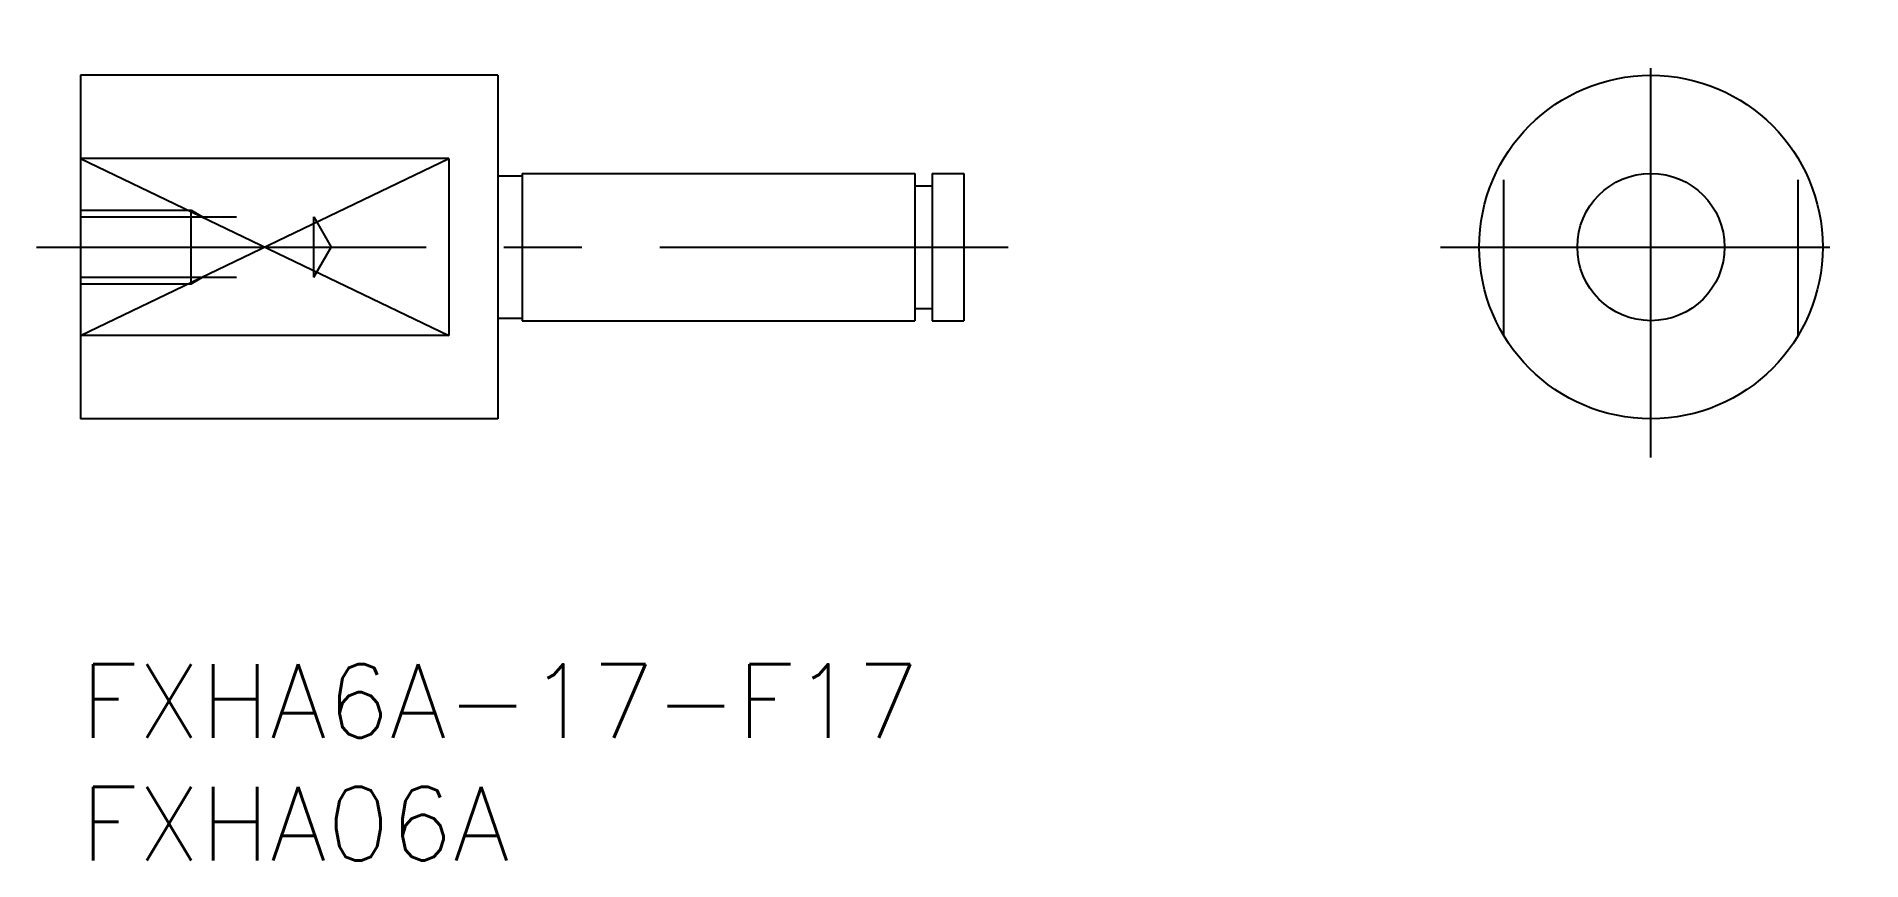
# Model space of a CAD drawing. Extents: x -1.8 to 72.6, y -8 to 25.6.
import ezdxf

# ---------------------------------------------------------------- set-up
doc = ezdxf.new("R2010")
doc.units = 0
doc.header["$LTSCALE"] = 0.5
doc.linetypes.add('CENTER', pattern=[50.8, 31.75, -6.35, 6.35, -6.35])
doc.linetypes.add('DASHED', pattern=[19.05, 12.7, -6.35])
for name, color, linetype in [('MSM_CENTER', 1, 'CENTER'), ('MSM_CONTINUOUS', 7, 'CONTINUOUS'), ('MSM_DASHED', 4, 'DASHED'), ('MSM_NARROW', 5, 'CONTINUOUS'), ('MSM_PART_NUMBER', 7, 'CONTINUOUS')]:
    doc.layers.add(name, color=color, linetype=linetype)
doc.styles.get("Standard").update_dxf_attribs({"font": 'txt.shx', "height": 3, "bigfont": 'bigfont.shx'})

# ---------------------------------------------------------------- blocks, each defined once
blk = doc.blocks.new('*U3')
at = {"layer": 'MSM_PART_NUMBER'}
blk.add_text('FXHA6A-17-F17', height=3, dxfattribs=at).set_placement((0, -3))
blk = doc.blocks.new('*U4')
at = {"layer": 'MSM_PART_NUMBER'}
blk.add_text('FXHA06A', height=3, dxfattribs=at).set_placement((0, -8))

msp = doc.modelspace()

# ---------------------------------------------------------------- linework, layer by layer
at = {"layer": 'MSM_CENTER'}
for p, q in [((64, 8.419), (64, 25.581)), ((-1.8, 17), (37.8, 17)), ((55.419, 17), (72.581, 17))]:
    msp.add_line(p, q, dxfattribs=at)
at = {"layer": 'MSM_CONTINUOUS'}
for p, q in [((0, 24), (0, 10)), ((17, 24), (0, 24)), ((17, 24), (17, 10)), ((15, 20.606), (0, 20.606)), ((15, 20.606), (15, 13.394)), ((17, 19.9), (18, 19.9)), ((18, 20), (34, 20)), ((18, 20), (18, 14)), ((34, 20), (34, 14)), ((34, 19.5), (34.7, 19.5)), ((34.7, 20), (34.7, 14)), ((34.7, 20), (36, 20)), ((36, 20), (36, 14)), ((34, 14.5), (34.7, 14.5)), ((15, 13.394), (0, 13.394)), ((17, 14.1), (18, 14.1)), ((18, 14), (34, 14)), ((34.7, 14), (36, 14)), ((17, 10), (0, 10))]:
    msp.add_line(p, q, dxfattribs=at)
for radius in [7, 3]:
    msp.add_circle((64, 17), radius, dxfattribs=at)
at = {"layer": 'MSM_DASHED'}
for p, q in [((58, 13.394), (58, 20.606)), ((70, 13.394), (70, 20.606)), ((0, 18.5), (4.5, 18.5)), ((0, 18.229), (9.5, 18.229)), ((4.5, 18.5), (4.969, 18.229)), ((4.5, 15.5), (4.5, 18.5)), ((9.5, 15.77), (9.5, 18.229)), ((9.5, 18.229), (10.21, 17)), ((9.5, 15.77), (10.21, 17)), ((0, 15.77), (9.5, 15.77)), ((4.5, 15.5), (4.969, 15.77)), ((0, 15.5), (4.5, 15.5))]:
    msp.add_line(p, q, dxfattribs=at)
at = {"layer": 'MSM_NARROW'}
for p, q in [((0, 20.606), (15, 13.394)), ((0, 13.394), (15, 20.606))]:
    msp.add_line(p, q, dxfattribs=at)

# ---------------------------------------------------------------- block references
at = {"layer": 'MSM_CONTINUOUS'}
for name in ['*U3', '*U4']:
    msp.add_blockref(name, (0, 0), dxfattribs=at)

doc.saveas('drawing.dxf')
